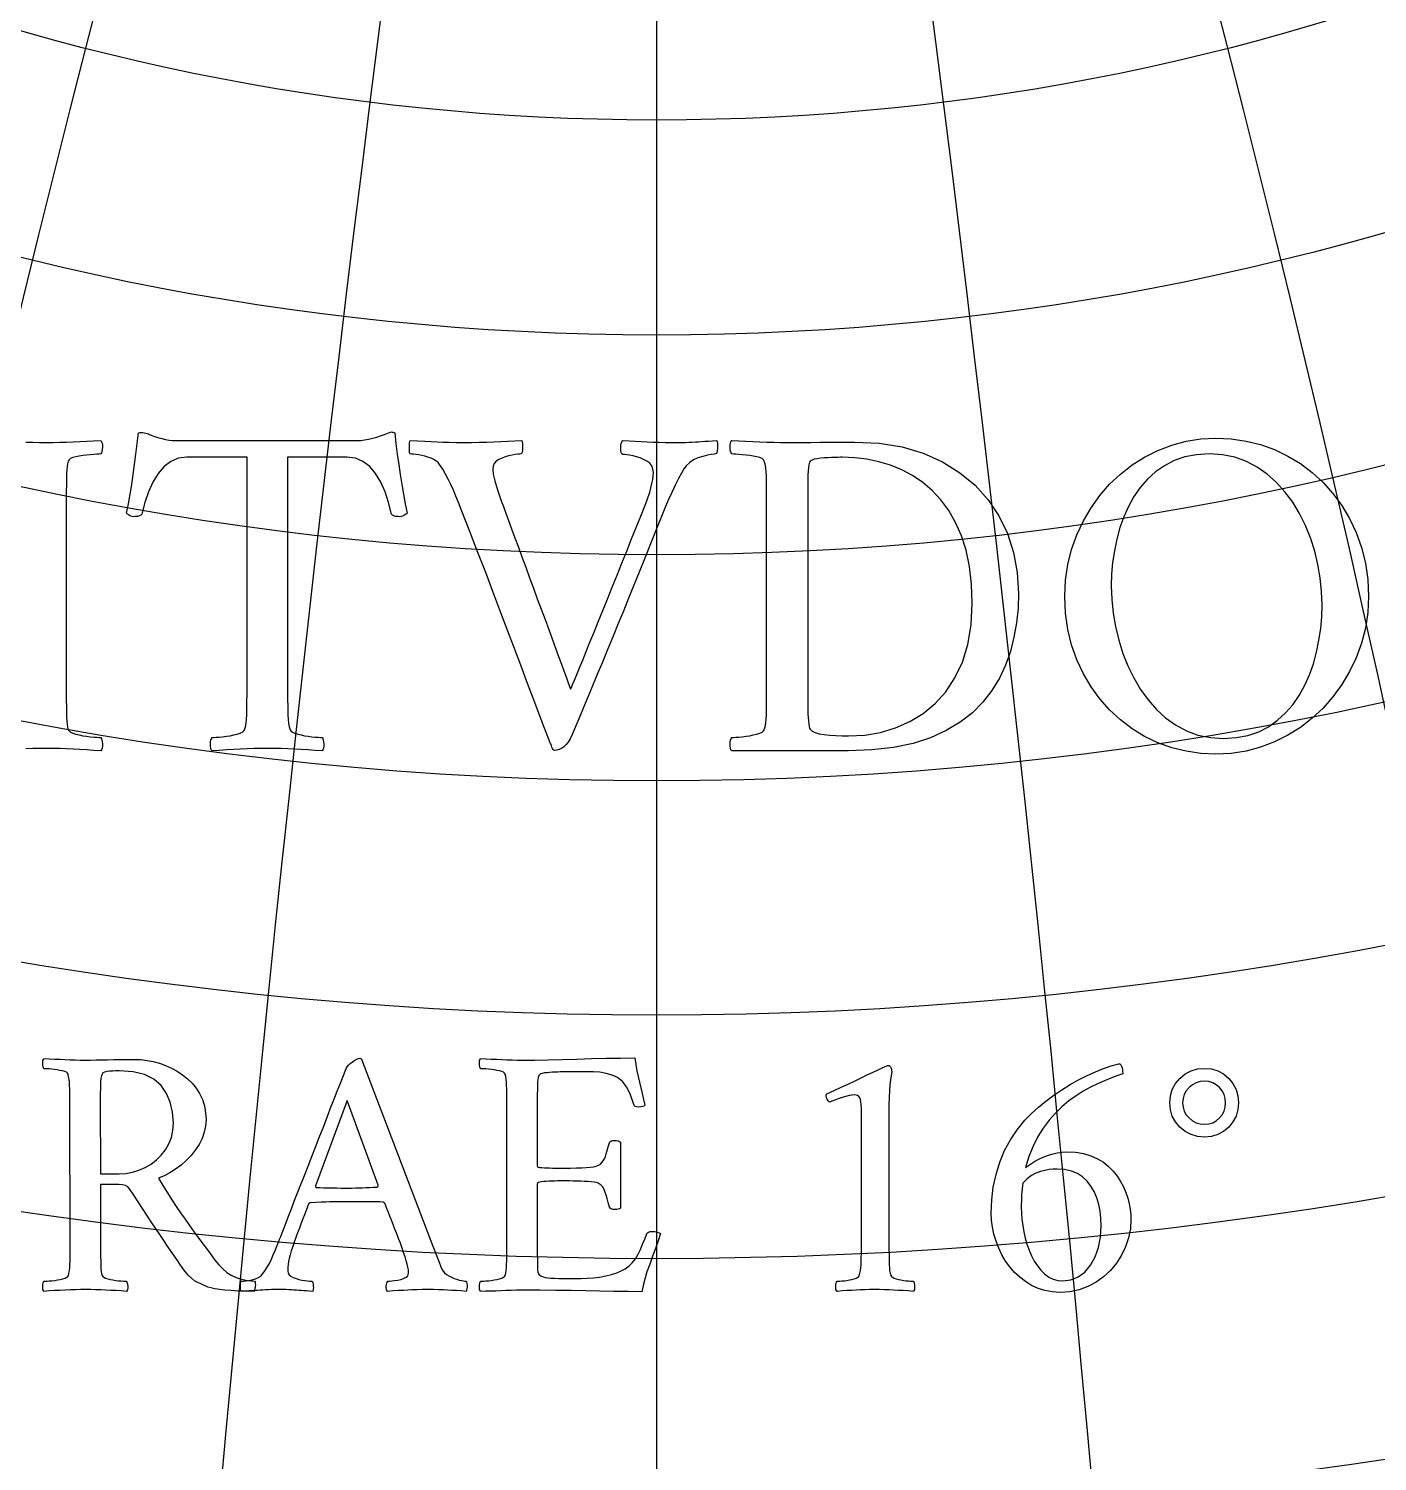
# Model space of a CAD drawing. Header units: millimetres. Extents: x -71 to 71, y -71 to 73.
# Drawn here: x -7.27 to 8.35, y -22.81 to -6.22 of the extents above; entities that cross this region are included whole.
import ezdxf

# ---------------------------------------------------------------- set-up
doc = ezdxf.new("R2010")
doc.units = ezdxf.units.MM
for name, color, linetype in [('ENGRAVE', 7, 'Continuous'), ('ENGRAVE_FINE', 8, 'Continuous'), ('TEXT', 5, 'Continuous')]:
    doc.layers.add(name, color=color, linetype=linetype)

msp = doc.modelspace()

# ---------------------------------------------------------------- linework, layer by layer
at = {"layer": 'ENGRAVE'}
msp.add_lwpolyline([(0, -70.2), (0, 70.2)], dxfattribs=at)
for centre, radius in [((0, 0), 70.2), ((0, 24.1585), 39.0893), ((0, 22.2167), 34.5295), ((0, 20.6338), 30.4012), ((0, 0), 45.9522), ((0, 19.337), 26.6151), ((0, 0), 30.0798)]:
    msp.add_circle(centre, radius, dxfattribs=at)
for centre, radius, start, end in [((0, 26.5604), 44.1998, 104.90113, 75.09887), ((0, 29.5661), 50.0254, 148.36961, 31.63039), ((0, 33.3862), 56.8, 171.09399, 8.90601)]:
    msp.add_arc(centre, radius, start, end, dxfattribs=at)
at = {"layer": 'ENGRAVE_FINE'}
for centre, radius, start, end in [((-443.3724, -63.2477), 450.2121, 5.104849, 17.080014), ((-443.3724, -63.2477), 450.2121, 5.104849, 17.080014), ((443.3724, -63.2477), 450.2121, 162.919986, 174.895151), ((443.3724, -63.2477), 450.2121, 162.919986, 174.895151), ((-214.7937, -63.2477), 228.5787, 10.267692, 34.218624), ((-214.7937, -63.2477), 228.5787, 10.267692, 34.218624), ((214.7937, -63.2477), 228.5787, 145.781376, 169.732308), ((214.7937, -63.2477), 228.5787, 145.781376, 169.732308), ((-135.4092, -63.2477), 156.357, 15.548702, 51.45419), ((-135.4092, -63.2477), 156.357, 15.548702, 51.45419), ((135.4092, -63.2477), 156.357, 128.54581, 164.451298), ((135.4092, -63.2477), 156.357, 128.54581, 164.451298), ((-93.1695, -63.2477), 121.6242, 21.012524, 68.778271), ((-93.1695, -63.2477), 121.6242, 21.012524, 68.778271), ((93.1695, -63.2477), 121.6242, 111.221729, 158.987476), ((93.1695, -63.2477), 121.6242, 111.221729, 158.987476), ((-65.5996, -63.2477), 102.0548, 26.730809, 84.928272), ((-65.5996, -63.2477), 102.0548, 26.730809, 84.928272), ((65.5996, -63.2477), 102.0548, 95.071728, 153.269191), ((65.5996, -63.2477), 102.0548, 95.071728, 153.269191), ((-45.1364, -63.2477), 90.2728, 32.785093, 97.141651), ((-45.1364, -63.2477), 90.2728, 32.785093, 97.141651), ((45.1364, -63.2477), 90.2728, 82.858349, 147.214907), ((45.1364, -63.2477), 90.2728, 82.858349, 147.214907), ((-28.4547, -63.2477), 83.1958, 39.270113, 107.914903), ((-28.4547, -63.2477), 83.1958, 39.270113, 107.914903), ((28.4547, -63.2477), 83.1958, 72.085097, 140.729887), ((28.4547, -63.2477), 83.1958, 72.085097, 140.729887), ((0, 54.02), 87.4062, 216.596965, 323.403035)]:
    msp.add_arc(centre, radius, start, end, dxfattribs=at)
at = {"layer": 'TEXT'}
for points in [[(-3.4597, -10.9896), (-3.424, -10.9879), (-3.3836, -10.9827), (-3.3382, -10.974), (-3.2881, -10.9619), (-3.239, -10.9484), (-3.1967, -10.9356), (-3.1615, -10.9235), (-3.1331, -10.9121), (-3.1127, -10.9024), (-3.0957, -10.8955), (-3.0822, -10.8913), (-3.0722, -10.89), (-3.0635, -10.8906), (-3.0542, -10.8927), (-3.0442, -10.8962), (-3.0334, -10.901), (-3.0191, -11.0245), (-3.0037, -11.146), (-2.9873, -11.2653), (-2.9698, -11.3826), (-2.9513, -11.4978), (-2.9317, -11.6109), (-2.9111, -11.722), (-2.8895, -11.831), (-2.8961, -11.8369), (-2.9047, -11.8434), (-2.9155, -11.8507), (-2.9283, -11.8587), (-2.9428, -11.8656), (-2.9587, -11.8697), (-2.976, -11.8711), (-2.9947, -11.8697), (-3.0224, -11.868), (-3.0445, -11.8628), (-3.0611, -11.8542), (-3.0722, -11.8421), (-3.1044, -11.7068), (-3.1455, -11.5833), (-3.1957, -11.4715), (-3.2549, -11.3715), (-3.3234, -11.2892), (-3.4016, -11.2304), (-3.4894, -11.1951), (-3.587, -11.1833), (-4.2734, -11.1833), (-4.2734, -13.94), (-4.2732, -13.9999), (-4.2727, -14.0576), (-4.2718, -14.1133), (-4.2706, -14.167), (-4.268, -14.2171), (-4.263, -14.2624), (-4.2556, -14.3029), (-4.2457, -14.3386), (-4.236, -14.3521), (-4.218, -14.3649), (-4.1917, -14.377), (-4.1571, -14.3884), (-4.1179, -14.3986), (-4.0776, -14.4071), (-4.0362, -14.4138), (-3.9939, -14.4188), (-3.9542, -14.4225), (-3.9212, -14.4251), (-3.8947, -14.4266), (-3.8748, -14.4271), (-3.8674, -14.4403), (-3.8617, -14.4576), (-3.8577, -14.479), (-3.8555, -14.5046), (-3.8556, -14.5302), (-3.8589, -14.5517), (-3.8653, -14.569), (-3.8748, -14.5821), (-3.957, -14.5768), (-4.0374, -14.5717), (-4.1162, -14.5671), (-4.1931, -14.5627), (-4.2698, -14.5591), (-4.3474, -14.5565), (-4.4261, -14.555), (-4.5059, -14.5544), (-4.5837, -14.555), (-4.6623, -14.5565), (-4.7415, -14.5591), (-4.8214, -14.5627), (-4.902, -14.5671), (-4.9833, -14.5717), (-5.0653, -14.5768), (-5.148, -14.5821), (-5.1575, -14.569), (-5.1639, -14.5517), (-5.1672, -14.5302), (-5.1674, -14.5046), (-5.1651, -14.479), (-5.1611, -14.4576), (-5.1554, -14.4403), (-5.148, -14.4271), (-5.1279, -14.4266), (-5.1009, -14.4251), (-5.067, -14.4225), (-5.0262, -14.4188), (-4.9825, -14.4138), (-4.9397, -14.4071), (-4.898, -14.3986), (-4.8574, -14.3884), (-4.8219, -14.377), (-4.7958, -14.3649), (-4.779, -14.3521), (-4.7716, -14.3386), (-4.7617, -14.3029), (-4.7543, -14.2624), (-4.7493, -14.2171), (-4.7467, -14.167), (-4.7455, -14.1133), (-4.7446, -14.0576), (-4.7441, -13.9999), (-4.7439, -13.94), (-4.7439, -11.1833), (-5.4414, -11.1833), (-5.5389, -11.1951), (-5.6268, -11.2304), (-5.705, -11.2892), (-5.7735, -11.3715), (-5.833, -11.4715), (-5.8842, -11.5833), (-5.9271, -11.7068), (-5.9617, -11.8421), (-5.9728, -11.8542), (-5.9894, -11.8628), (-6.0115, -11.868), (-6.0392, -11.8697), (-6.0577, -11.8711), (-6.0745, -11.8697), (-6.0896, -11.8656), (-6.1029, -11.8587), (-6.1145, -11.8507), (-6.1243, -11.8434), (-6.1325, -11.8369), (-6.1389, -11.831), (-6.1174, -11.722), (-6.0973, -11.6109), (-6.0787, -11.4978), (-6.0614, -11.3826), (-6.0451, -11.2653), (-6.0295, -11.146), (-6.0146, -11.0245), (-6.0005, -10.901), (-5.9859, -10.8967), (-5.97, -10.8948), (-5.9527, -10.8953), (-5.934, -10.8983), (-5.9157, -10.9026), (-5.8994, -10.9073), (-5.8853, -10.9123), (-5.8731, -10.9176), (-5.8456, -10.9289), (-5.813, -10.9405), (-5.7751, -10.9524), (-5.732, -10.9647), (-5.6879, -10.9756), (-5.6469, -10.9834), (-5.609, -10.988), (-5.5742, -10.9896)], [(-2.2308, -11.0117), (-2.1429, -11.0112), (-2.0564, -11.0097), (-1.9713, -11.0071), (-1.8876, -11.0034), (-1.8049, -10.9995), (-1.7229, -10.9958), (-1.6416, -10.9925), (-1.561, -10.9896), (-1.5563, -11.0033), (-1.5534, -11.0221), (-1.5522, -11.0462), (-1.5527, -11.0754), (-1.555, -11.1036), (-1.5589, -11.1245), (-1.5646, -11.1382), (-1.5721, -11.1446), (-1.5868, -11.1454), (-1.6088, -11.148), (-1.638, -11.1524), (-1.6745, -11.1584), (-1.7141, -11.1667), (-1.7527, -11.1778), (-1.7902, -11.1916), (-1.8267, -11.2082), (-1.8582, -11.2288), (-1.8807, -11.2546), (-1.8942, -11.2856), (-1.8987, -11.3217), (-1.8924, -11.3778), (-1.8738, -11.4573), (-1.8426, -11.5604), (-1.799, -11.6871), (-1.775, -11.753), (-1.7471, -11.8289), (-1.7155, -11.9149), (-1.68, -12.0109), (-1.6418, -12.1145), (-1.6018, -12.2233), (-1.5601, -12.3373), (-1.5167, -12.4565), (-1.4723, -12.5783), (-1.4275, -12.7001), (-1.3823, -12.8218), (-1.3368, -12.9436), (-1.2922, -13.063), (-1.2496, -13.1775), (-1.2092, -13.2872), (-1.1708, -13.392), (-1.1351, -13.4897), (-1.1029, -13.5781), (-1.0742, -13.6572), (-1.049, -13.7269), (-1.028, -13.7845), (-1.0123, -13.8272), (-1.0017, -13.8551), (-0.9964, -13.868), (-0.9877, -13.8492), (-0.9729, -13.8148), (-0.9518, -13.7648), (-0.9244, -13.6992), (-0.8921, -13.6208), (-0.8559, -13.5325), (-0.816, -13.434), (-0.7722, -13.3256), (-0.7253, -13.2091), (-0.676, -13.0868), (-0.6243, -12.9587), (-0.5702, -12.8246), (-0.5146, -12.6871), (-0.4588, -12.5485), (-0.4025, -12.4089), (-0.346, -12.2683), (-0.2901, -12.1292), (-0.2359, -11.9943), (-0.1835, -11.8635), (-0.1329, -11.7369), (-0.1142, -11.6891), (-0.0969, -11.64), (-0.081, -11.5895), (-0.0664, -11.5376), (-0.0543, -11.4871), (-0.0457, -11.4407), (-0.0405, -11.3985), (-0.0387, -11.3605), (-0.0434, -11.319), (-0.0574, -11.283), (-0.0808, -11.2525), (-0.1135, -11.2276), (-0.1515, -11.2072), (-0.191, -11.1903), (-0.2318, -11.1768), (-0.274, -11.1667), (-0.3136, -11.1595), (-0.3467, -11.1543), (-0.3731, -11.1512), (-0.393, -11.1501), (-0.4027, -11.1413), (-0.4096, -11.1259), (-0.4138, -11.1039), (-0.4152, -11.0754), (-0.4138, -11.0462), (-0.4096, -11.0221), (-0.4027, -11.0033), (-0.393, -10.9896), (-0.3193, -10.9925), (-0.2477, -10.9958), (-0.1782, -10.9995), (-0.1107, -11.0034), (-0.0432, -11.0071), (0.0263, -11.0097), (0.0979, -11.0112), (0.1716, -11.0117), (0.232, -11.0116), (0.2858, -11.011), (0.333, -11.0102), (0.3736, -11.009), (0.4108, -11.0074), (0.4477, -11.0055), (0.4842, -11.0033), (0.5203, -11.0007), (0.5584, -10.9979), (0.6006, -10.9951), (0.647, -10.9924), (0.6975, -10.9896), (0.702, -11.0034), (0.7044, -11.0228), (0.7047, -11.0477), (0.703, -11.0782), (0.6999, -11.1072), (0.6961, -11.128), (0.6916, -11.1404), (0.6864, -11.1446), (0.6644, -11.1463), (0.6317, -11.1515), (0.5883, -11.1602), (0.5342, -11.1723), (0.4776, -11.1896), (0.4269, -11.2138), (0.3821, -11.2449), (0.3432, -11.283), (0.3164, -11.3177), (0.2858, -11.3667), (0.2513, -11.4298), (0.2131, -11.5072), (0.1742, -11.5907), (0.1377, -11.6725), (0.1036, -11.7526), (0.072, -11.831), (-0.0012, -12.0126), (-0.0713, -12.1866), (-0.1382, -12.353), (-0.202, -12.5118), (-0.264, -12.6655), (-0.3252, -12.8163), (-0.3858, -12.9644), (-0.4456, -13.1097), (-0.5056, -13.255), (-0.5667, -13.4031), (-0.6288, -13.5539), (-0.6919, -13.7075), (-0.7577, -13.8667), (-0.8276, -14.0341), (-0.9016, -14.2099), (-0.9798, -14.3939), (-1.0024, -14.4423), (-1.0261, -14.4825), (-1.0509, -14.5143), (-1.0767, -14.5378), (-1.1031, -14.5548), (-1.1299, -14.5669), (-1.1571, -14.5742), (-1.1846, -14.5766), (-1.1926, -14.5743), (-1.1998, -14.5676), (-1.2064, -14.5563), (-1.2123, -14.5406), (-1.2178, -14.5238), (-1.2233, -14.5095), (-1.2289, -14.4975), (-1.2344, -14.488), (-1.3242, -14.2512), (-1.4109, -14.0223), (-1.4944, -13.8014), (-1.5748, -13.5885), (-1.6541, -13.3787), (-1.734, -13.1671), (-1.8146, -12.9538), (-1.8959, -12.7388), (-1.9801, -12.5174), (-2.0696, -12.2849), (-2.1642, -12.0413), (-2.264, -11.7867), (-2.2943, -11.7085), (-2.3242, -11.6345), (-2.3538, -11.5646), (-2.383, -11.4989), (-2.413, -11.4366), (-2.4446, -11.3771), (-2.478, -11.3203), (-2.5131, -11.2664), (-2.5297, -11.2453), (-2.5519, -11.2262), (-2.5795, -11.2093), (-2.6127, -11.1944), (-2.6486, -11.1816), (-2.684, -11.1709), (-2.7191, -11.1622), (-2.7539, -11.1557), (-2.7863, -11.1508), (-2.8141, -11.1474), (-2.8375, -11.1453), (-2.8563, -11.1446), (-2.8587, -11.1399), (-2.8605, -11.1259), (-2.8615, -11.1025), (-2.8618, -11.0699), (-2.8615, -11.0368), (-2.8605, -11.0124), (-2.8587, -10.9967), (-2.8563, -10.9896), (-2.7662, -10.9925), (-2.684, -10.9958), (-2.6098, -10.9995), (-2.5436, -11.0034), (-2.4773, -11.0071), (-2.4031, -11.0097), (-2.3209, -11.0112), (-2.2308, -11.0117)], [(2.2917, -11.0062), (2.5775, -11.0206), (2.8425, -11.0636), (3.0867, -11.1354), (3.3102, -11.2359), (3.5109, -11.3612), (3.6866, -11.5072), (3.8375, -11.6739), (3.9634, -11.8614), (4.0627, -12.0661), (4.1336, -12.2842), (4.1762, -12.5158), (4.1904, -12.7609), (4.1845, -12.9315), (4.1668, -13.1), (4.1374, -13.2664), (4.0963, -13.4307), (4.0411, -13.5899), (3.9696, -13.7407), (3.8819, -13.8833), (3.778, -14.0175), (3.656, -14.1408), (3.5143, -14.2507), (3.3529, -14.347), (3.1718, -14.4299), (2.9691, -14.4965), (2.7428, -14.5441), (2.493, -14.5726), (2.2197, -14.5821), (0.8691, -14.5821), (0.8596, -14.569), (0.8532, -14.5517), (0.8499, -14.5302), (0.8497, -14.5046), (0.8519, -14.479), (0.8559, -14.4576), (0.8616, -14.4403), (0.8691, -14.4271), (0.8891, -14.4266), (0.9161, -14.4251), (0.95, -14.4225), (0.9909, -14.4188), (1.0346, -14.4138), (1.0773, -14.4071), (1.119, -14.3986), (1.1597, -14.3884), (1.1951, -14.377), (1.2213, -14.3649), (1.238, -14.3521), (1.2455, -14.3386), (1.2553, -14.3029), (1.2628, -14.2624), (1.2678, -14.2171), (1.2704, -14.167), (1.2716, -14.1133), (1.2725, -14.0576), (1.273, -13.9999), (1.2732, -13.94), (1.2732, -11.6317), (1.273, -11.5717), (1.2725, -11.5134), (1.2716, -11.4568), (1.2704, -11.402), (1.2678, -11.3506), (1.2628, -11.3044), (1.2553, -11.2634), (1.2455, -11.2276), (1.238, -11.212), (1.2213, -11.1986), (1.1951, -11.1871), (1.1597, -11.1778), (1.119, -11.17), (1.0773, -11.1633), (1.0346, -11.1576), (0.9909, -11.1529), (0.95, -11.1493), (0.9161, -11.1467), (0.8891, -11.1451), (0.8691, -11.1446), (0.8616, -11.1314), (0.8559, -11.1141), (0.8519, -11.0927), (0.8497, -11.0671), (0.8499, -11.0415), (0.8532, -11.02), (0.8596, -11.0027), (0.8691, -10.9896), (0.9518, -10.9925), (1.0338, -10.9958), (1.1151, -10.9995), (1.1957, -11.0034), (1.2756, -11.0071), (1.3548, -11.0097), (1.4333, -11.0112), (1.5112, -11.0117), (1.5953, -11.0116), (1.6869, -11.011), (1.7862, -11.0102), (1.8931, -11.009), (2.0011, -11.0078), (2.1035, -11.0069), (2.2004, -11.0064), (2.2917, -11.0062)], [(6.4765, -10.9619), (6.6538, -10.9702), (6.8259, -10.9951), (6.9929, -11.0366), (7.1546, -11.0948), (7.3091, -11.1683), (7.4542, -11.256), (7.59, -11.3579), (7.7165, -11.4739), (7.8318, -11.6026), (7.9344, -11.7424), (8.0242, -11.8933), (8.1012, -12.0552), (8.1629, -12.2269), (8.207, -12.4074), (8.2335, -12.5964), (8.2423, -12.7942), (8.2335, -12.9818), (8.207, -13.163), (8.1629, -13.3375), (8.1012, -13.5055), (8.0242, -13.6653), (7.9344, -13.8155), (7.8318, -13.9559), (7.7165, -14.0867), (7.59, -14.2057), (7.4542, -14.3109), (7.3091, -14.4022), (7.1546, -14.4797), (6.9929, -14.5415), (6.8259, -14.5856), (6.6538, -14.612), (6.4765, -14.6209), (6.3016, -14.6126), (6.1312, -14.5877), (5.9653, -14.5461), (5.804, -14.488), (5.6497, -14.4145), (5.505, -14.3268), (5.3701, -14.2249), (5.2449, -14.1088), (5.1309, -13.9801), (5.0297, -13.8404), (4.9413, -13.6895), (4.8657, -13.5276), (4.8051, -13.3562), (4.7619, -13.1768), (4.736, -12.9895), (4.7273, -12.7942), (4.736, -12.6063), (4.7619, -12.4247), (4.8051, -12.2493), (4.8657, -12.0801), (4.9413, -11.919), (5.0297, -11.768), (5.1309, -11.627), (5.2449, -11.4961), (5.3701, -11.3771), (5.505, -11.2719), (5.6497, -11.1806), (5.804, -11.1031), (5.9653, -11.0413), (6.1312, -10.9972), (6.3016, -10.9707), (6.4765, -10.9619)], [(1.7492, -11.6428), (1.7492, -13.9455), (1.7492, -13.9679), (1.7492, -13.9961), (1.7492, -14.0301), (1.7492, -14.0701), (1.7497, -14.1126), (1.7513, -14.1545), (1.7539, -14.1957), (1.7575, -14.2362), (1.7618, -14.2723), (1.7665, -14.3005), (1.7715, -14.3207), (1.7769, -14.333), (1.7996, -14.3534), (1.8343, -14.3704), (1.8812, -14.3839), (1.9402, -14.3939), (2.0064, -14.4012), (2.0751, -14.4064), (2.1462, -14.4095), (2.2197, -14.4105), (2.4095, -14.4001), (2.5913, -14.369), (2.7651, -14.3171), (2.931, -14.2445), (3.0852, -14.1505), (3.2237, -14.0348), (3.3467, -13.8973), (3.4541, -13.738), (3.5413, -13.5562), (3.6036, -13.3512), (3.641, -13.123), (3.6534, -12.8717), (3.6456, -12.6506), (3.6223, -12.4468), (3.5834, -12.2603), (3.5289, -12.0912), (3.4611, -11.9381), (3.3822, -11.7998), (3.2922, -11.6765), (3.1912, -11.568), (3.0812, -11.4739), (2.9643, -11.3937), (2.8404, -11.3273), (2.7096, -11.2747), (2.5738, -11.2347), (2.4349, -11.2062), (2.2929, -11.189), (2.1478, -11.1833), (2.1277, -11.1835), (2.1007, -11.184), (2.0668, -11.1849), (2.026, -11.1861), (1.9824, -11.188), (1.9402, -11.1909), (1.8994, -11.1949), (1.8599, -11.1999), (1.8253, -11.2065), (1.799, -11.2152), (1.781, -11.2259), (1.7714, -11.2387), (1.7639, -11.2686), (1.7582, -11.303), (1.7542, -11.342), (1.752, -11.3854), (1.7508, -11.4316), (1.7499, -11.4788), (1.7494, -11.5271), (1.7492, -11.5764), (1.7492, -11.5847), (1.7492, -11.593), (1.7492, -11.6013), (1.7492, -11.6096), (1.7492, -11.6179), (1.7492, -11.6262), (1.7492, -11.6345), (1.7492, -11.6428)], [(6.399, -11.1446), (6.2523, -11.1531), (6.1167, -11.1785), (5.9922, -11.2209), (5.8787, -11.2802), (5.7758, -11.3534), (5.6829, -11.4373), (5.6, -11.5319), (5.5272, -11.6372), (5.4639, -11.7511), (5.4096, -11.8711), (5.3642, -11.9974), (5.3279, -12.1299), (5.3001, -12.2655), (5.2802, -12.4011), (5.2682, -12.5368), (5.2642, -12.6724), (5.2696, -12.83), (5.2857, -12.9872), (5.3125, -13.1441), (5.35, -13.3007), (5.398, -13.4536), (5.4559, -13.5996), (5.5239, -13.7387), (5.6019, -13.8708), (5.6896, -13.9931), (5.7867, -14.1026), (5.893, -14.1993), (6.0088, -14.2832), (6.1338, -14.351), (6.2682, -14.3994), (6.412, -14.4285), (6.5651, -14.4382), (6.7118, -14.4297), (6.8474, -14.4043), (6.9719, -14.3619), (7.0854, -14.3026), (7.1885, -14.2291), (7.2819, -14.1441), (7.3657, -14.0478), (7.4397, -13.94), (7.5042, -13.8236), (7.5594, -13.7013), (7.6052, -13.5731), (7.6417, -13.439), (7.6696, -13.3022), (7.6895, -13.1657), (7.7014, -13.0296), (7.7054, -12.8938), (7.7, -12.7364), (7.6839, -12.5797), (7.6571, -12.4236), (7.6196, -12.2683), (7.5715, -12.1168), (7.513, -11.9721), (7.4442, -11.8344), (7.365, -11.7037), (7.276, -11.5828), (7.1781, -11.4746), (7.0712, -11.3793), (6.9553, -11.2968), (6.8303, -11.2302), (6.6959, -11.1826), (6.5521, -11.1541), (6.399, -11.1446)], [(-6.0406, -18.1553), (-5.9716, -18.1581), (-5.9015, -18.1667), (-5.8304, -18.181), (-5.7583, -18.2009), (-5.6871, -18.2264), (-5.6187, -18.257), (-5.5532, -18.2928), (-5.4905, -18.3338), (-5.4323, -18.3801), (-5.38, -18.4319), (-5.3337, -18.4891), (-5.2933, -18.5518), (-5.2606, -18.6199), (-5.2373, -18.6934), (-5.2232, -18.7724), (-5.2186, -18.8569), (-5.2236, -18.929), (-5.2388, -19.0001), (-5.2641, -19.0702), (-5.2995, -19.1392), (-5.3429, -19.2056), (-5.3919, -19.2679), (-5.4467, -19.326), (-5.5071, -19.38), (-5.5711, -19.4283), (-5.6363, -19.4693), (-5.7029, -19.503), (-5.7707, -19.5295), (-5.7173, -19.6169), (-5.6649, -19.7007), (-5.6135, -19.7809), (-5.5632, -19.8574), (-5.5128, -19.932), (-5.4614, -20.0064), (-5.409, -20.0805), (-5.3556, -20.1543), (-5.3001, -20.2299), (-5.2414, -20.3094), (-5.1797, -20.3929), (-5.1148, -20.4802), (-5.0703, -20.5347), (-5.024, -20.5819), (-4.9758, -20.6219), (-4.9259, -20.6545), (-4.871, -20.6808), (-4.8081, -20.7013), (-4.7371, -20.716), (-4.6581, -20.7251), (-4.6514, -20.7352), (-4.6477, -20.749), (-4.6472, -20.7664), (-4.6498, -20.7874), (-4.6537, -20.8079), (-4.6571, -20.8237), (-4.6599, -20.8349), (-4.6623, -20.8414), (-4.7597, -20.8405), (-4.8486, -20.8377), (-4.9289, -20.8332), (-5.0006, -20.8268), (-5.0635, -20.8192), (-5.1174, -20.8108), (-5.1621, -20.8015), (-5.1978, -20.7915), (-5.2207, -20.7821), (-5.2476, -20.7703), (-5.2788, -20.7561), (-5.3141, -20.7397), (-5.3512, -20.7185), (-5.3878, -20.6904), (-5.4238, -20.6552), (-5.4594, -20.613), (-5.4744, -20.5925), (-5.4947, -20.5642), (-5.5201, -20.5282), (-5.5507, -20.4843), (-5.5855, -20.434), (-5.6234, -20.3785), (-5.6644, -20.3177), (-5.7085, -20.2518), (-5.7549, -20.1822), (-5.8029, -20.1102), (-5.8525, -20.0358), (-5.9036, -19.9592), (-5.955, -19.8817), (-6.0053, -19.805), (-6.0546, -19.7291), (-6.1029, -19.654), (-6.1231, -19.6322), (-6.1506, -19.6166), (-6.1854, -19.6073), (-6.2274, -19.6042), (-6.4392, -19.6042), (-6.4392, -20.3598), (-6.4392, -20.366), (-6.4392, -20.3722), (-6.4392, -20.3785), (-6.4392, -20.3847), (-6.4392, -20.3909), (-6.4392, -20.3971), (-6.4392, -20.4034), (-6.4392, -20.4096), (-6.439, -20.4481), (-6.4386, -20.4848), (-6.438, -20.5197), (-6.4371, -20.5528), (-6.4354, -20.5836), (-6.4324, -20.6115), (-6.4281, -20.6365), (-6.4225, -20.6587), (-6.4153, -20.6688), (-6.4018, -20.6784), (-6.3821, -20.6875), (-6.3561, -20.6961), (-6.3265, -20.7037), (-6.2959, -20.7101), (-6.2643, -20.7151), (-6.2316, -20.7189), (-6.201, -20.7216), (-6.1755, -20.7236), (-6.1553, -20.7247), (-6.1402, -20.7251), (-6.1347, -20.735), (-6.1304, -20.748), (-6.1274, -20.764), (-6.1257, -20.7832), (-6.1258, -20.8024), (-6.1283, -20.8185), (-6.1331, -20.8315), (-6.1402, -20.8414), (-6.2019, -20.8373), (-6.2622, -20.8336), (-6.3212, -20.8301), (-6.379, -20.8268), (-6.4364, -20.8241), (-6.4947, -20.8222), (-6.5537, -20.821), (-6.6135, -20.8206), (-6.6719, -20.821), (-6.7308, -20.8222), (-6.7902, -20.8241), (-6.8502, -20.8268), (-6.9106, -20.8301), (-6.9716, -20.8336), (-7.0331, -20.8373), (-7.0951, -20.8414), (-7.1022, -20.8315), (-7.107, -20.8185), (-7.1095, -20.8024), (-7.1096, -20.7832), (-7.108, -20.764), (-7.105, -20.748), (-7.1007, -20.735), (-7.0951, -20.7251), (-7.0801, -20.7247), (-7.0598, -20.7236), (-7.0344, -20.7216), (-7.0038, -20.7189), (-6.9709, -20.7151), (-6.9389, -20.7101), (-6.9076, -20.7037), (-6.8771, -20.6961), (-6.8506, -20.6875), (-6.831, -20.6784), (-6.8184, -20.6688), (-6.8128, -20.6587), (-6.8054, -20.632), (-6.7998, -20.6016), (-6.7961, -20.5676), (-6.7941, -20.53), (-6.7932, -20.4898), (-6.7926, -20.448), (-6.7922, -20.4047), (-6.792, -20.3598), (-6.7962, -18.6286), (-6.7963, -18.5835), (-6.7967, -18.5398), (-6.7974, -18.4974), (-6.7983, -18.4563), (-6.8002, -18.4177), (-6.804, -18.3831), (-6.8096, -18.3523), (-6.8169, -18.3255), (-6.8225, -18.3138), (-6.8351, -18.3037), (-6.8547, -18.2951), (-6.8813, -18.2881), (-6.9117, -18.2823), (-6.9425, -18.2772), (-6.9739, -18.2729), (-7.0058, -18.2694), (-7.0356, -18.2667), (-7.0603, -18.2648), (-7.0802, -18.2636), (-7.0951, -18.2632), (-7.1007, -18.2534), (-7.105, -18.2404), (-7.108, -18.2243), (-7.1096, -18.2051), (-7.1095, -18.1859), (-7.107, -18.1698), (-7.1022, -18.1568), (-7.0951, -18.147), (-7.0332, -18.1492), (-6.9721, -18.1516), (-6.9118, -18.1544), (-6.8522, -18.1574), (-6.7932, -18.1601), (-6.7344, -18.162), (-6.6759, -18.1632), (-6.6177, -18.1636), (-6.5563, -18.1633), (-6.4926, -18.1625), (-6.4266, -18.1612), (-6.3582, -18.1594), (-6.2862, -18.1576), (-6.2093, -18.1563), (-6.1274, -18.1555), (-6.0406, -18.1553)], [(-4.3758, -20.2643), (-4.3733, -20.2579), (-4.3659, -20.2389), (-4.3536, -20.2071), (-4.3364, -20.1626), (-4.315, -20.1072), (-4.2902, -20.0427), (-4.262, -19.9691), (-4.2305, -19.8865), (-4.1961, -19.7968), (-4.1594, -19.7023), (-4.1203, -19.6028), (-4.079, -19.4983), (-4.0363, -19.3906), (-3.9933, -19.2814), (-3.9501, -19.1706), (-3.9067, -19.0583), (-3.8635, -18.9463), (-3.821, -18.8367), (-3.7794, -18.7294), (-3.7385, -18.6244), (-3.6992, -18.5237), (-3.6622, -18.4293), (-3.6276, -18.3411), (-3.5953, -18.2591), (-3.5845, -18.2419), (-3.5688, -18.2238), (-3.5482, -18.2046), (-3.5226, -18.1843), (-3.4963, -18.1662), (-3.4733, -18.1532), (-3.4538, -18.1454), (-3.4375, -18.1428), (-3.4338, -18.1429), (-3.4308, -18.1433), (-3.4286, -18.144), (-3.4272, -18.1449), (-3.4257, -18.1461), (-3.4235, -18.1475), (-3.4205, -18.1492), (-3.4168, -18.1511), (-2.5906, -20.3183), (-2.5499, -20.4252), (-2.519, -20.5051), (-2.498, -20.558), (-2.4868, -20.584), (-2.474, -20.606), (-2.4562, -20.6265), (-2.4335, -20.6455), (-2.4059, -20.6628), (-2.3758, -20.6783), (-2.3457, -20.6914), (-2.3156, -20.7022), (-2.2855, -20.7106), (-2.2581, -20.7169), (-2.2362, -20.7215), (-2.2197, -20.7242), (-2.2087, -20.7251), (-2.2017, -20.7369), (-2.1972, -20.7516), (-2.1954, -20.7691), (-2.1962, -20.7895), (-2.1983, -20.8091), (-2.2004, -20.8242), (-2.2024, -20.835), (-2.2045, -20.8414), (-2.2631, -20.8373), (-2.3187, -20.8336), (-2.3711, -20.8301), (-2.4204, -20.8268), (-2.4705, -20.8241), (-2.5252, -20.8222), (-2.5846, -20.821), (-2.6487, -20.8206), (-2.7163, -20.821), (-2.7779, -20.8222), (-2.8336, -20.8241), (-2.8833, -20.8268), (-2.933, -20.8301), (-2.9886, -20.8336), (-3.0503, -20.8373), (-3.1179, -20.8414), (-3.125, -20.8315), (-3.1298, -20.8185), (-3.1323, -20.8024), (-3.1324, -20.7832), (-3.1304, -20.764), (-3.1267, -20.748), (-3.1211, -20.735), (-3.1137, -20.7251), (-3.0924, -20.7242), (-3.066, -20.7215), (-3.0343, -20.7169), (-2.9975, -20.7106), (-2.9611, -20.7027), (-2.931, -20.6935), (-2.9072, -20.683), (-2.8895, -20.6712), (-2.8823, -20.6613), (-2.8771, -20.6483), (-2.874, -20.6322), (-2.8729, -20.613), (-2.8746, -20.5911), (-2.8797, -20.5627), (-2.8881, -20.5278), (-2.8999, -20.4864), (-2.9143, -20.4403), (-2.9305, -20.3914), (-2.9486, -20.3397), (-2.9684, -20.2851), (-2.9892, -20.2294), (-3.0099, -20.1745), (-3.0307, -20.1204), (-3.0514, -20.0671), (-3.0713, -20.0165), (-3.0893, -19.9706), (-3.1055, -19.9293), (-3.1199, -19.8927), (-3.1317, -19.8628), (-3.1402, -19.8413), (-3.1452, -19.8285), (-3.1469, -19.8242), (-3.1474, -19.8237), (-3.149, -19.8221), (-3.1516, -19.8196), (-3.1552, -19.8159), (-3.1594, -19.8123), (-3.1635, -19.8097), (-3.1677, -19.8081), (-3.1718, -19.8076), (-3.2048, -19.8058), (-3.2414, -19.8045), (-3.2816, -19.8037), (-3.3254, -19.8035), (-3.3703, -19.8035), (-3.4137, -19.8035), (-3.4554, -19.8035), (-3.4957, -19.8035), (-3.506, -19.8035), (-3.5164, -19.8035), (-3.5268, -19.8035), (-3.5372, -19.8035), (-3.5473, -19.8035), (-3.5569, -19.8035), (-3.566, -19.8035), (-3.5745, -19.8035), (-3.6345, -19.8036), (-3.6897, -19.804), (-3.7403, -19.8046), (-3.7863, -19.8055), (-3.833, -19.807), (-3.8859, -19.8092), (-3.9451, -19.8122), (-4.0105, -19.8159), (-4.0128, -19.8163), (-4.0156, -19.8175), (-4.019, -19.8194), (-4.0229, -19.8221), (-4.0265, -19.8249), (-4.0291, -19.8268), (-4.0307, -19.828), (-4.0312, -19.8284), (-4.0332, -19.8336), (-4.039, -19.8491), (-4.0487, -19.8751), (-4.0624, -19.9114), (-4.0787, -19.9549), (-4.0966, -20.0022), (-4.1161, -20.0535), (-4.1371, -20.1086), (-4.1582, -20.1648), (-4.1781, -20.2191), (-4.1966, -20.2717), (-4.2139, -20.3224), (-4.2309, -20.3722), (-4.2445, -20.4179), (-4.2548, -20.4594), (-4.2616, -20.4968), (-4.2662, -20.5303), (-4.2694, -20.5601), (-4.2714, -20.5863), (-4.272, -20.6089), (-4.268, -20.6305), (-4.2559, -20.6499), (-4.2358, -20.6669), (-4.2077, -20.6815), (-4.1752, -20.6939), (-4.1423, -20.7038), (-4.1088, -20.7115), (-4.0748, -20.7168), (-4.0438, -20.7205), (-4.0193, -20.723), (-4.0012, -20.7246), (-3.9897, -20.7251), (-3.9858, -20.7315), (-3.9824, -20.7422), (-3.9796, -20.7574), (-3.9772, -20.777), (-3.9759, -20.7974), (-3.9762, -20.8149), (-3.978, -20.8296), (-3.9814, -20.8414), (-4.0194, -20.8393), (-4.0546, -20.8372), (-4.0869, -20.8351), (-4.1163, -20.8331), (-4.1443, -20.831), (-4.1724, -20.8289), (-4.2004, -20.8268), (-4.2284, -20.8248), (-4.2586, -20.8229), (-4.2933, -20.8216), (-4.3323, -20.8209), (-4.3758, -20.8206), (-4.4197, -20.8209), (-4.4599, -20.8216), (-4.4965, -20.8229), (-4.5294, -20.8248), (-4.5605, -20.8268), (-4.5917, -20.8289), (-4.6228, -20.831), (-4.654, -20.8331), (-4.6872, -20.8351), (-4.7245, -20.8372), (-4.7661, -20.8393), (-4.8117, -20.8414), (-4.8154, -20.835), (-4.8179, -20.8242), (-4.8195, -20.8091), (-4.82, -20.7895), (-4.8195, -20.7691), (-4.8179, -20.7516), (-4.8154, -20.7369), (-4.8117, -20.7251), (-4.7898, -20.724), (-4.7614, -20.7205), (-4.7265, -20.7146), (-4.6851, -20.7064), (-4.6442, -20.6957), (-4.6109, -20.6821), (-4.5851, -20.6656), (-4.5668, -20.6462), (-4.5368, -20.6056), (-4.5092, -20.5627), (-4.4839, -20.5174), (-4.4609, -20.4698), (-4.4392, -20.4204), (-4.4178, -20.3696), (-4.3967, -20.3176), (-4.3758, -20.2643)], [(-1.5569, -18.1636), (-1.41, -18.1628), (-1.2559, -18.1605), (-1.0945, -18.1566), (-0.9258, -18.1511), (-0.7546, -18.1457), (-0.5854, -18.1418), (-0.4183, -18.1394), (-0.2532, -18.1387), (-0.2421, -18.2139), (-0.2294, -18.2861), (-0.2151, -18.3551), (-0.1993, -18.421), (-0.1829, -18.4858), (-0.1671, -18.5518), (-0.1518, -18.6187), (-0.137, -18.6867), (-0.1492, -18.6958), (-0.165, -18.7022), (-0.1845, -18.7061), (-0.2076, -18.7074), (-0.2315, -18.7056), (-0.2491, -18.7002), (-0.2605, -18.6911), (-0.2657, -18.6784), (-0.3023, -18.5671), (-0.3456, -18.4781), (-0.3957, -18.4114), (-0.4525, -18.367), (-0.5153, -18.3379), (-0.5833, -18.3172), (-0.6565, -18.3047), (-0.7348, -18.3006), (-1.0836, -18.3006), (-1.0986, -18.3007), (-1.1189, -18.3011), (-1.1443, -18.3017), (-1.1749, -18.3027), (-1.2076, -18.3041), (-1.2393, -18.3063), (-1.2699, -18.3093), (-1.2995, -18.313), (-1.3254, -18.318), (-1.3451, -18.3245), (-1.3586, -18.3325), (-1.3659, -18.3421), (-1.3715, -18.3644), (-1.3757, -18.3898), (-1.3787, -18.4184), (-1.3804, -18.45), (-1.3813, -18.4835), (-1.382, -18.5175), (-1.3824, -18.552), (-1.3825, -18.587), (-1.3825, -18.6008), (-1.3825, -18.613), (-1.3825, -18.6236), (-1.3825, -18.6327), (-1.3825, -19.3883), (-1.3791, -19.3958), (-1.369, -19.4018), (-1.3521, -19.4062), (-1.3285, -19.4091), (-1.3008, -19.4109), (-1.2714, -19.4122), (-1.2406, -19.413), (-1.2081, -19.4132), (-0.9964, -19.4132), (-0.9278, -19.4127), (-0.8672, -19.4111), (-0.8146, -19.4085), (-0.7701, -19.4049), (-0.7324, -19.3995), (-0.7001, -19.3914), (-0.6732, -19.3808), (-0.6518, -19.3675), (-0.6342, -19.3512), (-0.6186, -19.3312), (-0.6051, -19.3076), (-0.5937, -19.2804), (-0.583, -19.2487), (-0.5719, -19.2119), (-0.5602, -19.1698), (-0.548, -19.1226), (-0.5428, -19.1099), (-0.5314, -19.1008), (-0.5138, -19.0954), (-0.4899, -19.0935), (-0.4668, -19.0948), (-0.4473, -19.0987), (-0.4315, -19.1052), (-0.4193, -19.1143), (-0.4193, -19.8782), (-0.4297, -19.8855), (-0.4442, -19.8906), (-0.4629, -19.8938), (-0.4857, -19.8948), (-0.5083, -19.893), (-0.5262, -19.8875), (-0.5395, -19.8785), (-0.548, -19.8657), (-0.5619, -19.8116), (-0.5745, -19.7656), (-0.5858, -19.7276), (-0.5958, -19.6976), (-0.6048, -19.6737), (-0.6134, -19.654), (-0.6214, -19.6384), (-0.629, -19.627), (-0.6366, -19.6181), (-0.6451, -19.6099), (-0.6543, -19.6025), (-0.6643, -19.5959), (-0.678, -19.5882), (-0.6985, -19.5819), (-0.7258, -19.5768), (-0.7597, -19.5731), (-0.798, -19.5702), (-0.8381, -19.5679), (-0.88, -19.566), (-0.9237, -19.5647), (-0.9677, -19.5638), (-1.0104, -19.5632), (-1.0518, -19.5628), (-1.0919, -19.5627), (-1.1198, -19.5628), (-1.1495, -19.5632), (-1.181, -19.5638), (-1.2143, -19.5647), (-1.2474, -19.566), (-1.2782, -19.5679), (-1.3066, -19.5702), (-1.3327, -19.5731), (-1.3545, -19.5771), (-1.37, -19.5829), (-1.3794, -19.5906), (-1.3825, -19.6), (-1.3825, -20.3722), (-1.3825, -20.3769), (-1.3825, -20.3826), (-1.3825, -20.3894), (-1.3825, -20.3971), (-1.3824, -20.4283), (-1.382, -20.4636), (-1.3813, -20.503), (-1.3804, -20.5466), (-1.3785, -20.5873), (-1.3747, -20.6182), (-1.3691, -20.6392), (-1.3617, -20.6504), (-1.3398, -20.6635), (-1.3155, -20.6737), (-1.2889, -20.6811), (-1.26, -20.6857), (-1.2256, -20.6884), (-1.1827, -20.6904), (-1.1312, -20.6915), (-1.0711, -20.6919), (-0.876, -20.6919), (-0.8036, -20.6901), (-0.7317, -20.6846), (-0.6604, -20.6756), (-0.5895, -20.6628), (-0.5226, -20.6468), (-0.4629, -20.6276), (-0.4105, -20.6052), (-0.3653, -20.5798), (-0.3202, -20.5475), (-0.2802, -20.5087), (-0.2455, -20.4634), (-0.2159, -20.4117), (-0.1892, -20.3555), (-0.163, -20.297), (-0.1373, -20.2361), (-0.1121, -20.173), (-0.1053, -20.1621), (-0.0934, -20.1543), (-0.0763, -20.1496), (-0.054, -20.148), (-0.0197, -20.1496), (0.0083, -20.1543), (0.0301, -20.1621), (0.0457, -20.173), (0.016, -20.2573), (-0.015, -20.3442), (-0.0474, -20.4337), (-0.081, -20.5258), (-0.1122, -20.6159), (-0.1375, -20.6992), (-0.1569, -20.7757), (-0.1702, -20.8455), (-0.3339, -20.845), (-0.4972, -20.8434), (-0.6598, -20.8408), (-0.822, -20.8372), (-0.9891, -20.8336), (-1.1666, -20.831), (-1.3545, -20.8294), (-1.5527, -20.8289), (-1.6215, -20.8293), (-1.6866, -20.8305), (-1.7481, -20.8324), (-1.806, -20.8351), (-1.8625, -20.8379), (-1.9201, -20.8398), (-1.9788, -20.841), (-2.0384, -20.8414), (-2.0456, -20.8315), (-2.0504, -20.8185), (-2.0528, -20.8024), (-2.053, -20.7832), (-2.0513, -20.764), (-2.0483, -20.748), (-2.044, -20.735), (-2.0384, -20.7251), (-2.0234, -20.7247), (-2.0032, -20.7236), (-1.9777, -20.7216), (-1.9471, -20.7189), (-1.9143, -20.7151), (-1.8822, -20.7101), (-1.851, -20.7037), (-1.8205, -20.6961), (-1.7939, -20.6875), (-1.7743, -20.6784), (-1.7617, -20.6688), (-1.7561, -20.6587), (-1.7487, -20.632), (-1.7432, -20.6016), (-1.7394, -20.5676), (-1.7374, -20.53), (-1.7365, -20.4898), (-1.7359, -20.448), (-1.7355, -20.4047), (-1.7354, -20.3598), (-1.7354, -18.6286), (-1.7355, -18.5835), (-1.7359, -18.5398), (-1.7365, -18.4974), (-1.7374, -18.4563), (-1.7394, -18.4177), (-1.7432, -18.3831), (-1.7487, -18.3523), (-1.7561, -18.3255), (-1.7617, -18.3138), (-1.7743, -18.3037), (-1.7939, -18.2951), (-1.8205, -18.2881), (-1.851, -18.2823), (-1.8822, -18.2772), (-1.9143, -18.2729), (-1.9471, -18.2694), (-1.9777, -18.2667), (-2.0032, -18.2648), (-2.0234, -18.2636), (-2.0384, -18.2632), (-2.044, -18.2534), (-2.0483, -18.2404), (-2.0513, -18.2243), (-2.053, -18.2051), (-2.0528, -18.1859), (-2.0504, -18.1698), (-2.0456, -18.1568), (-2.0384, -18.147), (-1.9764, -18.1492), (-1.9149, -18.1516), (-1.854, -18.1544), (-1.7935, -18.1574), (-1.7336, -18.1601), (-1.6741, -18.162), (-1.6152, -18.1632), (-1.5569, -18.1636)], [(2.3706, -20.3598), (2.3706, -18.7199), (2.3694, -18.6797), (2.3659, -18.6462), (2.3601, -18.6195), (2.3519, -18.5995), (2.3409, -18.585), (2.3265, -18.5746), (2.3087, -18.5684), (2.2875, -18.5663), (2.2616, -18.5682), (2.2294, -18.5741), (2.191, -18.5838), (2.1464, -18.5974), (2.1015, -18.6123), (2.0623, -18.626), (2.0288, -18.6383), (2.0011, -18.6493), (1.9847, -18.634), (1.9731, -18.6171), (1.966, -18.5987), (1.9637, -18.5787), (1.9637, -18.5785), (1.9637, -18.5777), (1.9637, -18.5764), (1.9637, -18.5746), (1.9642, -18.5671), (1.9658, -18.5611), (1.9684, -18.5567), (1.972, -18.5538), (2.0547, -18.5163), (2.1365, -18.4786), (2.2176, -18.4406), (2.2979, -18.4023), (2.3745, -18.3656), (2.4443, -18.3322), (2.5073, -18.3023), (2.5636, -18.2757), (2.6102, -18.2539), (2.6441, -18.2383), (2.6652, -18.229), (2.6736, -18.2259), (2.6819, -18.2259), (2.6915, -18.2274), (2.6996, -18.2321), (2.7061, -18.2399), (2.711, -18.2508), (2.7149, -18.2627), (2.7183, -18.2736), (2.7211, -18.2835), (2.7235, -18.2923), (2.7224, -18.2986), (2.7193, -18.3177), (2.7141, -18.3495), (2.7069, -18.394), (2.6996, -18.4502), (2.6944, -18.517), (2.6913, -18.5944), (2.6902, -18.6825), (2.6902, -20.3598), (2.6904, -20.4047), (2.6908, -20.448), (2.6914, -20.4898), (2.6923, -20.53), (2.6943, -20.5676), (2.698, -20.6016), (2.7036, -20.632), (2.711, -20.6587), (2.718, -20.6688), (2.7307, -20.6784), (2.7491, -20.6875), (2.7733, -20.6961), (2.8007, -20.7037), (2.8288, -20.7101), (2.8577, -20.7151), (2.8874, -20.7189), (2.9153, -20.7216), (2.9388, -20.7236), (2.9579, -20.7247), (2.9726, -20.7251), (2.9781, -20.735), (2.9824, -20.748), (2.9854, -20.764), (2.9871, -20.7832), (2.987, -20.8024), (2.9845, -20.8185), (2.9797, -20.8315), (2.9726, -20.8414), (2.9116, -20.8373), (2.8532, -20.8336), (2.7974, -20.8301), (2.7442, -20.8268), (2.6913, -20.8241), (2.6363, -20.8222), (2.5792, -20.821), (2.52, -20.8206), (2.4632, -20.821), (2.409, -20.8222), (2.3573, -20.8241), (2.3083, -20.8268), (2.2587, -20.8301), (2.2055, -20.8336), (2.1487, -20.8373), (2.0883, -20.8414), (2.0811, -20.8315), (2.0763, -20.8185), (2.0739, -20.8024), (2.0737, -20.7832), (2.0754, -20.764), (2.0784, -20.748), (2.0827, -20.735), (2.0883, -20.7251), (2.1029, -20.7247), (2.122, -20.7236), (2.1455, -20.7216), (2.1734, -20.7189), (2.2031, -20.7151), (2.232, -20.7101), (2.2602, -20.7037), (2.2875, -20.6961), (2.3114, -20.6875), (2.3291, -20.6784), (2.3405, -20.6688), (2.3457, -20.6587), (2.3532, -20.632), (2.3592, -20.6016), (2.3636, -20.5676), (2.3664, -20.53), (2.3682, -20.4898), (2.3695, -20.448), (2.3703, -20.4047), (2.3706, -20.3598)], [(4.7494, -19.2264), (4.851, -19.2313), (4.9441, -19.2461), (5.0285, -19.2708), (5.1044, -19.3053), (5.1724, -19.3474), (5.2331, -19.3951), (5.2866, -19.4481), (5.3327, -19.5066), (5.3723, -19.5686), (5.4059, -19.6322), (5.4336, -19.6973), (5.4552, -19.764), (5.4716, -19.8298), (5.4832, -19.8922), (5.4902, -19.9512), (5.4926, -20.0069), (5.4857, -20.117), (5.4651, -20.2233), (5.4307, -20.3257), (5.3826, -20.4241), (5.3229, -20.516), (5.2539, -20.5985), (5.1755, -20.6717), (5.0878, -20.7355), (4.9924, -20.7873), (4.8911, -20.8242), (4.7838, -20.8464), (4.6706, -20.8538), (4.5814, -20.8488), (4.4967, -20.8336), (4.4164, -20.8083), (4.3405, -20.7729), (4.2695, -20.7291), (4.204, -20.6789), (4.144, -20.6222), (4.0893, -20.5591), (4.0404, -20.4907), (3.9975, -20.4184), (3.9605, -20.3423), (3.9295, -20.2622), (3.905, -20.1804), (3.8875, -20.0987), (3.877, -20.0174), (3.8735, -19.9363), (3.8797, -19.7827), (3.8984, -19.6332), (3.9295, -19.4879), (3.9731, -19.3468), (4.0286, -19.2121), (4.0956, -19.0863), (4.1739, -18.9693), (4.2637, -18.861), (4.3391, -18.7837), (4.4199, -18.7095), (4.5062, -18.6384), (4.5979, -18.5704), (4.6929, -18.5063), (4.7889, -18.4469), (4.8859, -18.3922), (4.984, -18.3421), (5.0809, -18.2977), (5.1745, -18.2601), (5.2646, -18.2292), (5.3514, -18.2051), (5.3647, -18.2081), (5.3753, -18.217), (5.3833, -18.232), (5.3888, -18.2528), (5.3924, -18.275), (5.395, -18.2938), (5.3966, -18.3093), (5.3971, -18.3213), (5.3305, -18.3442), (5.2596, -18.3712), (5.1842, -18.4023), (5.1044, -18.4376), (5.0223, -18.4781), (4.9399, -18.5248), (4.8573, -18.5777), (4.7744, -18.6369), (4.6934, -18.7032), (4.6166, -18.7775), (4.5439, -18.8599), (4.4754, -18.9503), (4.4129, -19.0498), (4.3582, -19.1594), (4.3112, -19.2792), (4.272, -19.4091), (4.3275, -19.3679), (4.3862, -19.3317), (4.4479, -19.3005), (4.5128, -19.2741), (4.5774, -19.2532), (4.6384, -19.2383), (4.6957, -19.2294), (4.7494, -19.2264)], [(-5.5964, -18.8943), (-5.6053, -18.7674), (-5.6322, -18.6524), (-5.6769, -18.5494), (-5.7396, -18.4583), (-5.8233, -18.3839), (-5.9311, -18.3307), (-6.063, -18.2988), (-6.2191, -18.2881), (-6.2403, -18.2884), (-6.2663, -18.2892), (-6.2973, -18.2905), (-6.3333, -18.2923), (-6.3677, -18.2959), (-6.394, -18.3027), (-6.4123, -18.3125), (-6.4225, -18.3255), (-6.4299, -18.3474), (-6.4355, -18.3758), (-6.4393, -18.4107), (-6.4412, -18.4521), (-6.4421, -18.4969), (-6.4428, -18.5419), (-6.4432, -18.5872), (-6.4433, -18.6327), (-6.4392, -19.4796), (-6.2233, -19.4796), (-6.1453, -19.4751), (-6.0691, -19.4615), (-5.9948, -19.4388), (-5.9223, -19.407), (-5.8539, -19.367), (-5.792, -19.3198), (-5.7366, -19.2653), (-5.6877, -19.2036), (-5.6478, -19.1352), (-5.6192, -19.0608), (-5.6021, -18.9805), (-5.5964, -18.8943)], [(5.941, -18.6576), (5.9484, -18.5777), (5.9705, -18.504), (6.0075, -18.4365), (6.0593, -18.3753), (6.1214, -18.3245), (6.1895, -18.2881), (6.2636, -18.2663), (6.3437, -18.2591), (6.4235, -18.2663), (6.4968, -18.2881), (6.5636, -18.3245), (6.6239, -18.3753), (6.6738, -18.4365), (6.7095, -18.504), (6.7309, -18.5777), (6.7381, -18.6576), (6.7309, -18.7375), (6.7095, -18.8112), (6.6738, -18.8787), (6.6239, -18.9399), (6.5636, -18.9908), (6.4968, -19.0271), (6.4235, -19.0489), (6.3437, -19.0562), (6.2636, -19.0489), (6.1895, -19.0271), (6.1214, -18.9908), (6.0593, -18.9399), (6.0075, -18.8787), (5.9705, -18.8112), (5.9484, -18.7375), (5.941, -18.6576)], [(6.0904, -18.6576), (6.0951, -18.7076), (6.1091, -18.7536), (6.1325, -18.7958), (6.1651, -18.8341), (6.2043, -18.8658), (6.2471, -18.8886), (6.2936, -18.9022), (6.3437, -18.9067), (6.3935, -18.9022), (6.4392, -18.8886), (6.4807, -18.8658), (6.518, -18.8341), (6.5489, -18.7958), (6.571, -18.7536), (6.5842, -18.7076), (6.5886, -18.6576), (6.5842, -18.6077), (6.571, -18.5616), (6.5489, -18.5194), (6.518, -18.4812), (6.4807, -18.4494), (6.4392, -18.4267), (6.3935, -18.4131), (6.3437, -18.4085), (6.2936, -18.4131), (6.2471, -18.4267), (6.2043, -18.4494), (6.1651, -18.4812), (6.1325, -18.5194), (6.1091, -18.5616), (6.0951, -18.6077), (6.0904, -18.6576)], [(-3.5828, -18.6327), (-3.9523, -19.6208), (-3.9522, -19.6213), (-3.9518, -19.6229), (-3.9512, -19.6255), (-3.9503, -19.6291), (-3.9491, -19.6327), (-3.9477, -19.6353), (-3.946, -19.6369), (-3.944, -19.6374), (-3.9026, -19.6393), (-3.8574, -19.641), (-3.8082, -19.6425), (-3.7551, -19.6436), (-3.7028, -19.6445), (-3.656, -19.6452), (-3.6146, -19.6456), (-3.5787, -19.6457), (-3.5321, -19.6454), (-3.4879, -19.6447), (-3.446, -19.6434), (-3.4064, -19.6416), (-3.3671, -19.6395), (-3.326, -19.6374), (-3.283, -19.6353), (-3.2383, -19.6332), (-3.2345, -19.6326), (-3.2315, -19.6307), (-3.2293, -19.6274), (-3.2279, -19.6229), (-3.227, -19.6183), (-3.2263, -19.6151), (-3.2259, -19.6131), (-3.2258, -19.6125)], [(4.2388, -19.5876), (4.2349, -19.6211), (4.2315, -19.655), (4.2287, -19.6896), (4.2263, -19.7246), (4.2245, -19.7599), (4.2232, -19.7952), (4.2224, -19.8305), (4.2222, -19.8657), (4.224, -19.935), (4.2295, -20.0059), (4.2385, -20.0783), (4.2513, -20.1522), (4.2677, -20.2256), (4.2881, -20.2965), (4.3124, -20.3647), (4.3405, -20.4304), (4.3726, -20.4917), (4.4085, -20.5471), (4.4483, -20.5966), (4.492, -20.64), (4.5395, -20.6754), (4.5906, -20.7007), (4.6454, -20.7159), (4.7038, -20.721), (4.7969, -20.7096), (4.8813, -20.6753), (4.9568, -20.6182), (5.0235, -20.5383), (5.0779, -20.4413), (5.1169, -20.3328), (5.1402, -20.2129), (5.148, -20.0816), (5.1448, -19.996), (5.135, -19.9135), (5.1188, -19.8341), (5.0961, -19.7578), (5.0664, -19.6867), (5.0292, -19.6229), (4.9844, -19.5663), (4.9321, -19.517), (4.8717, -19.477), (4.8024, -19.4485), (4.7243, -19.4314), (4.6374, -19.4257), (4.5926, -19.4274), (4.5455, -19.4324), (4.4961, -19.4408), (4.4443, -19.4527), (4.3918, -19.4712), (4.34, -19.4999), (4.289, -19.5387), (4.2388, -19.5876)]]:
    msp.add_lwpolyline(points, close=True, dxfattribs=at)
msp.add_lwpolyline([(-7.3044, -11.0071), (-7.2252, -11.0097), (-7.1467, -11.0112), (-7.0688, -11.0117), (-7.0688, -11.0117), (-6.9891, -11.0112), (-6.9104, -11.0097), (-6.8327, -11.0071), (-6.7561, -11.0034), (-6.6791, -10.9995), (-6.6004, -10.9958), (-6.5199, -10.9925), (-6.4378, -10.9896), (-6.4283, -11.0027), (-6.4219, -11.02), (-6.4186, -11.0415), (-6.4184, -11.0671), (-6.4206, -11.0927), (-6.4246, -11.1141), (-6.4303, -11.1314), (-6.4378, -11.1446), (-6.4578, -11.1451), (-6.4848, -11.1467), (-6.5187, -11.1493), (-6.5595, -11.1529), (-6.6031, -11.1576), (-6.6453, -11.1633), (-6.6862, -11.17), (-6.7256, -11.1778), (-6.7602, -11.1871), (-6.7865, -11.1986), (-6.8045, -11.212), (-6.8142, -11.2276), (-6.8216, -11.2574), (-6.8273, -11.2913), (-6.8313, -11.3293), (-6.8336, -11.3715), (-6.8348, -11.4169), (-6.8356, -11.4643), (-6.8361, -11.5137), (-6.8363, -11.5653), (-6.8363, -11.5736), (-6.8363, -11.5819), (-6.8363, -11.5902), (-6.8363, -11.5985), (-6.8363, -11.6068), (-6.8363, -11.6151), (-6.8363, -11.6234), (-6.8363, -11.6317), (-6.8363, -13.94), (-6.8363, -13.9483), (-6.8363, -13.9566), (-6.8363, -13.9649), (-6.8363, -13.9732), (-6.8363, -13.9815), (-6.8363, -13.9898), (-6.8363, -13.9981), (-6.8363, -14.0064), (-6.8361, -14.0578), (-6.8356, -14.1068), (-6.8348, -14.1533), (-6.8336, -14.1974), (-6.8313, -14.2384), (-6.8273, -14.2756), (-6.8216, -14.309), (-6.8142, -14.3386), (-6.8045, -14.3521), (-6.7865, -14.3649), (-6.7602, -14.377), (-6.7256, -14.3884), (-6.6862, -14.3986), (-6.6453, -14.4071), (-6.6031, -14.4138), (-6.5595, -14.4188), (-6.5187, -14.4225), (-6.4848, -14.4251), (-6.4578, -14.4266), (-6.4378, -14.4271), (-6.4303, -14.4403), (-6.4246, -14.4576), (-6.4206, -14.479), (-6.4184, -14.5046), (-6.4186, -14.5302), (-6.4219, -14.5517), (-6.4283, -14.569), (-6.4378, -14.5821), (-6.5199, -14.5768), (-6.6004, -14.5717), (-6.6791, -14.5671), (-6.7561, -14.5627), (-6.8327, -14.5591), (-6.9104, -14.5565), (-6.9891, -14.555), (-7.0688, -14.5544), (-7.1467, -14.555), (-7.2252, -14.5565), (-7.3044, -14.5591)], dxfattribs=at)

doc.saveas('drawing.dxf')
